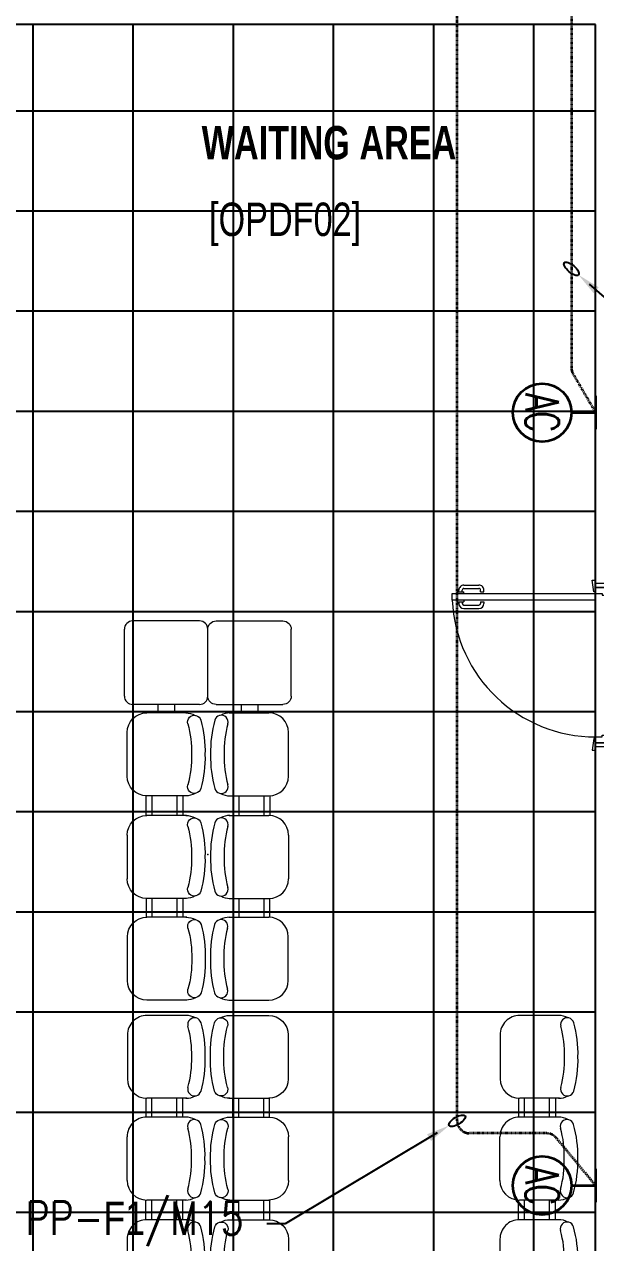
# Model space of a CAD drawing. Extents: x -178977 to 231842, y -29287 to 19916.
# Drawn here: x 1964 to 5386, y -10010 to -2710 of the extents above; entities that cross this region are included whole.
import ezdxf
from ezdxf import colors
from ezdxf.entities.mleader import LeaderData, LeaderLine
from ezdxf.enums import TextEntityAlignment as Align
from ezdxf.math import Vec2, Vec3

# ---------------------------------------------------------------- set-up
doc = ezdxf.new("R2010")
doc.units = 0
doc.header["$LTSCALE"] = 0.25
doc.linetypes.add('DASHDOT', pattern=[25.4, 12.7, -6.35, 0, -6.35])
for name, color, linetype, lineweight in [('01-First Floor-FUR$0$72_EGR_BASE_TEXT', 252, 'Continuous', 5), ('01-First Floor-FUR$0$LOADING', 253, 'Continuous', 5), ('01-First Floor-FUR$0$Wooden Joinery', 251, 'Continuous', 5), ('E-LITE-CIRC', 6, 'Continuous', 25), ('E-LITE-CLNG-CNDT', 6, 'DASHDOT', 35), ('E-POWR-CIRC-NUMB', 6, 'Continuous', 25), ('E-POWR-CLNG-CNDT', 6, 'DASHDOT', 35), ('E-POWR-WALL @ 100', 4, 'Continuous', 35)]:
    doc.layers.add(name, color=color, linetype=linetype, lineweight=lineweight)
doc.layers.add('01-First Floor-FUR$0$FALSE CEILING', color=251, linetype='Continuous')
doc.layers.add('E-POWR-IDEN', color=101, linetype='Continuous')
doc.styles.add('01-First Floor-FUR$0$X3G_ENTITY_9EC9', font='swisscl.ttf', dxfattribs={"height": 0.2})
doc.styles.add('01-First Floor-FUR$0$X3G_ENTITY_9F38', font='swisscl.ttf', dxfattribs={"height": 0.2})
doc.styles.add('DC_SIMPLEX', font='SIMPLEX.shx', dxfattribs={"width": 0.7})

# ---------------------------------------------------------------- blocks, each defined once
blk = doc.blocks.new('01-First Floor-FUR$0$A$C72370EFE')
at = {"layer": '01-First Floor-FUR$0$Wooden Joinery'}
for p, q in [((-0.05, -0.07), (-0.05, -0.16)), ((-0.03, -0.07), (-0.03, -0.16)), ((-0.01, -0.04), (-0.02, -0.04)), ((-0.01, -0.06), (-0.02, -0.06)), ((-0.01, -0.03), (-0.01, -0.07)), ((0, -0.03), (-0.01, -0.03)), ((0, -0.07), (-0.01, -0.07)), ((0.04, -0.03), (0.05, -0.03)), ((0.04, -0.07), (0.05, -0.07)), ((0.05, -0.03), (0.05, -0.07)), ((0.05, -0.04), (0.06, -0.04)), ((0.05, -0.06), (0.06, -0.06)), ((0.07, -0.07), (0.07, -0.16)), ((0.09, -0.07), (0.09, -0.16)), ((-0.01, -0.17), (-0.02, -0.17)), ((-0.01, -0.19), (-0.02, -0.19)), ((-0.01, -0.17), (-0.01, -0.19)), ((0.05, -0.17), (0.06, -0.17)), ((0.05, -0.17), (0.05, -0.19)), ((0.05, -0.19), (0.06, -0.19))]:
    blk.add_line(p, q, dxfattribs=at)
for centre, radius, start, end in [((-0.02, -0.07), 0.03, 90, 180), ((-0.02, -0.07), 0.01, 90, 180), ((0.06, -0.07), 0.03, 0, 90), ((0.06, -0.07), 0.01, 0, 90), ((-0.02, -0.16), 0.03, 180, 270), ((-0.02, -0.16), 0.01, 180, 270), ((0.06, -0.16), 0.01, 270, 0), ((0.06, -0.16), 0.03, 270, 0)]:
    blk.add_arc(centre, radius, start, end, dxfattribs=at)
blk = doc.blocks.new('01-First Floor-FUR$0$A$C5DAD61B4')
at = {"layer": '01-First Floor-FUR$0$Wooden Joinery'}
for points in [[(80, 959.1), (80, 969.1), (10, 979.1), (10, 959.1)], [(940, 959.1), (940, 969.1), (1010, 979.1), (1010, 959.1)], [(70, 859.1), (70, 849.1), (0, 839.1), (0, 859.1)], [(120, 859.1), (120, 0), (80, 0), (80, 859.1)], [(950, 859.1), (950, 849.1), (1020, 839.1), (1020, 859.1)]]:
    blk.add_lwpolyline(points, close=True, dxfattribs=at)
for points in [[(45, 859.1), (45, 959.1), (20, 959.1), (20, 859.1), (45, 859.1)], [(45, 859.1), (80, 859.1), (80, 899.1), (90, 899.1), (90, 959.1), (45, 959.1), (45, 859.1)], [(975, 859.1), (940, 859.1), (940, 899.1), (930, 899.1), (930, 959.1), (975, 959.1), (975, 859.1)], [(975, 859.1), (975, 959.1), (1000, 959.1), (1000, 859.1), (975, 859.1)]]:
    blk.add_lwpolyline(points, dxfattribs=at)
blk.add_arc((80, 859.1), 860, 272.66603, 0, dxfattribs=at)
at = {"layer": '01-First Floor-FUR$0$Wooden Joinery', "xscale": 999.9999999998854, "yscale": 999.9999999998854, "zscale": 999.9999999998854, "rotation": 180}
blk.add_blockref('01-First Floor-FUR$0$A$C72370EFE', (120, 0), dxfattribs=at)
blk = doc.blocks.new('01-First Floor-FUR$0$3 s')
at = {"layer": '01-First Floor-FUR$0$LOADING', "ltscale": 20}
for p, q in [((-699751.3, -400642.9), (-699535.1, -400642.9)), ((-699751.3, -400642.9), (-699512.7, -400642.9)), ((-699395.5, -401022.6), (-699395.5, -400760.1)), ((-699751.3, -401139.7), (-699512.7, -401139.7)), ((-699728.3, -401139.7), (-699728.3, -401257.6)), ((-699692.1, -401139.7), (-699692.1, -401257.6)), ((-699542.3, -401139.7), (-699542.3, -401257.6)), ((-699507.5, -401139.6), (-699507.5, -401257.6)), ((-699751.3, -401257.5), (-699512.7, -401257.5)), ((-699395.5, -401374.7), (-699395.5, -401637.2)), ((-699751.3, -401754.4), (-699512.7, -401754.4)), ((-699751.3, -401754.4), (-699535.1, -401754.4)), ((-699729.5, -401754.3), (-699729.5, -401867)), ((-699693.4, -401754.3), (-699693.4, -401867)), ((-699543.5, -401754.3), (-699543.5, -401867)), ((-699508.8, -401754.3), (-699508.8, -401867.1)), ((-699752.5, -401867), (-699536.4, -401867)), ((-699752.5, -401867), (-699514, -401867)), ((-699396.8, -402246.7), (-699396.8, -401984.2)), ((-699752.5, -402363.9), (-699514, -402363.9))]:
    blk.add_line(p, q, dxfattribs=at)
for centre, radius, start, end in [((-699174.6, -400871.8), 687.4, 164.36103, 181.62474), ((-699797.6, -400697.4), 40.5, 344.36103, 164.36104), ((-699746.1, -400760.1), 117.2, 90, 118.96988), ((-699512.7, -400760.1), 117.2, 0, 90), ((-699174.6, -400871.8), 606.4, 164.36103, 181.84194), ((-699174.6, -400910.8), 687.4, 178.37526, 195.63897), ((-699174.6, -400910.8), 606.4, 178.15806, 195.63897), ((-699512.7, -401022.6), 117.2, 270, 0), ((-699797.6, -401085.2), 40.5, 195.63896, 15.63897), ((-699746.1, -401022.6), 117.2, 241.03012, 270), ((-699797.6, -401312.1), 40.5, 344.36103, 164.36104), ((-699746.1, -401374.7), 117.2, 90, 118.96988), ((-699512.7, -401374.7), 117.2, 0, 90), ((-699174.6, -401486.5), 687.4, 164.36103, 181.62474), ((-699174.6, -401486.5), 606.4, 164.36103, 181.84194), ((-699174.6, -401525.5), 687.4, 178.37526, 195.63897), ((-699174.6, -401525.5), 606.4, 178.15806, 195.63897), ((-699512.7, -401637.2), 117.2, 270, 0), ((-699797.6, -401699.8), 40.5, 195.63896, 15.63897), ((-699746.1, -401637.2), 117.2, 241.03012, 270), ((-699175.9, -402096), 687.4, 164.36103, 181.62474), ((-699798.9, -401921.6), 40.5, 344.36103, 164.36104), ((-699747.3, -401984.2), 117.2, 90, 118.96988), ((-699175.9, -402096), 606.4, 164.36103, 181.84194), ((-699514, -401984.2), 117.2, 0, 90), ((-699175.9, -402135), 687.4, 178.37526, 195.63897), ((-699175.9, -402135), 606.4, 178.15806, 195.63897), ((-699798.9, -402309.3), 40.5, 195.63896, 15.63897), ((-699514, -402246.7), 117.2, 270, 0), ((-699747.3, -402246.7), 117.2, 241.03012, 270)]:
    blk.add_arc(centre, radius, start, end, dxfattribs=at)
blk = doc.blocks.new('01-First Floor-FUR$0$GF21009T-P')
for p, q in [((-0.0499, 0.4501), (-0.0499, 0.0499)), ((0.4002, 0.5), (0, 0.5)), ((0.4501, 0.4501), (0.4501, 0.0499)), ((0.4501, 0.3), (0.5001, 0.3)), ((0.4501, 0.2), (0.5001, 0.2)), ((0.4002, 0), (0, 0))]:
    blk.add_line(p, q)
for centre, start, end in [((0, 0.4501), 90, 180), ((0.4002, 0.4501), 0, 90), ((0, 0.0499), 180, 270), ((0.4002, 0.0499), 270, 0)]:
    blk.add_arc(centre, 0.0499, start, end)
blk = doc.blocks.new('01-First Floor-FUR')
at = {"layer": '01-First Floor-FUR$0$FALSE CEILING', "linetype": 'Continuous'}
for p, q in [((2015.9, -12827.2), (2015.9, -2710)), ((2615.9, -12827.2), (2615.9, -2710)), ((3215.9, -12827.2), (3215.9, -2710)), ((3815.9, -12827.2), (3815.9, -2710)), ((4415.9, -12827.2), (4415.9, -2710)), ((5015.9, -12827.2), (5015.9, -2710)), ((-1584, -3227.2), (5386, -3227.2)), ((-1584, -3827.2), (5386, -3827.2)), ((-1584, -4427.2), (5386, -4427.2)), ((-1584, -5027.2), (5386, -5027.2)), ((-1584, -5627.2), (5386, -5627.2)), ((-1584, -6227.2), (5386, -6227.2)), ((-1584, -6827.2), (5386, -6827.2)), ((-1584, -7427.2), (5386, -7427.2)), ((-1584, -8027.2), (5386, -8027.2)), ((-1584, -8627.2), (5386, -8627.2)), ((-1584, -9227.2), (5386, -9227.2)), ((-1584, -9827.2), (5386, -9827.2))]:
    blk.add_line(p, q, dxfattribs=at)
at = {"layer": '01-First Floor-FUR$0$FALSE CEILING'}
blk.add_lwpolyline([(5386, -2710), (-1584, -2710), (-1584.1, -12827.2), (5385.9, -12827.2)], close=True, dxfattribs=at)
at = {"layer": '01-First Floor-FUR$0$LOADING'}
blk.add_point((3062.7, -7684.3, -0.1), dxfattribs=at)
at = {"layer": '01-First Floor-FUR$0$LOADING', "extrusion": (3.51192e-12, 1.27212e-09, 1), "xscale": 1000, "yscale": 1000, "zscale": 1000, "rotation": 269.9999954191752}
blk.add_blockref('01-First Floor-FUR$0$GF21009T-P', (2562.7, -6334.9, -0.1), dxfattribs=at)
at = {"layer": '01-First Floor-FUR$0$LOADING', "extrusion": (-3.51192e-12, 1.27212e-09, 1), "xscale": -1000, "yscale": 1000, "zscale": 1000, "rotation": 90.00000458082476}
blk.add_blockref('01-First Floor-FUR$0$GF21009T-P', (3562.7, -6334.9, -0.1), dxfattribs=at)
at = {"layer": '01-First Floor-FUR$0$LOADING', "xscale": -1}
blk.add_blockref('01-First Floor-FUR$0$3 s', (-696815.9, 393807, -0.1), dxfattribs=at)
at = {"layer": '01-First Floor-FUR$0$LOADING'}
blk.add_blockref('01-First Floor-FUR$0$3 s', (702941.3, 393807, -0.1), dxfattribs=at)
at = {"layer": '01-First Floor-FUR$0$LOADING', "rotation": 180}
for p in [(-696815.9, -411012.2, -0.1), (-694582.8, -411012.2, -0.1)]:
    blk.add_blockref('01-First Floor-FUR$0$3 s', p, dxfattribs=at)
at = {"layer": '01-First Floor-FUR$0$LOADING', "xscale": -1, "rotation": 180}
blk.add_blockref('01-First Floor-FUR$0$3 s', (702941.3, -411012.2, -0.1), dxfattribs=at)
at = {"layer": '01-First Floor-FUR$0$Wooden Joinery', "rotation": 269.9999999999999}
blk.add_blockref('01-First Floor-FUR$0$A$C5DAD61B4', (4526.9, -6040), dxfattribs=at)
at = {"layer": '01-First Floor-FUR$0$72_EGR_BASE_TEXT', "char_height": 200, "attachment_point": 2}
for s, insert, style in [('{\\fSwis721 LtCn BT|b1|i0|c0|p34;WAITING AREA}', (3788.8, -3319, 0), '01-First Floor-FUR$0$X3G_ENTITY_9EC9'), ('[OPDF02]', (3525.7, -3778.2, 0), '01-First Floor-FUR$0$X3G_ENTITY_9F38')]:
    blk.add_mtext(s, dxfattribs=dict(at, insert=insert, style=style))
blk = doc.blocks.new('ARR0W')
at = {"color": 45}
blk.add_ellipse((0, 0), major_axis=(0.4, 0), ratio=0.4, dxfattribs=at)
at = {"color": 45, "ltscale": 0.5}
blk.add_solid([(-1.4, 0.167), (-0.4, 0), (-1.4, -0.167)], dxfattribs=at)
blk = doc.blocks.new('*U228')
for p, q in [((-1, 0), (1, 0)), ((0, -1.45), (0, 0))]:
    blk.add_line(p, q)
blk.add_circle((0, -3.2), 1.75)
at = {"layer": 'E-POWR-CIRC-NUMB', "style": 'DC_SIMPLEX', "width": 0.7, "flags": 8}
blk.add_attdef('CIRCUIT', (3.364, 5.671), '', height=2, rotation=360, dxfattribs=at)
at = {"layer": 'E-POWR-IDEN', "style": 'DC_SIMPLEX', "width": 0.7, "flags": 8}
blk.add_attdef('TYPE', text='', height=2, rotation=180, dxfattribs=at).set_placement((0, -3.2), align=Align.MIDDLE_CENTER)
blk = doc.blocks.new('*U229')
for p, q in [((-1, 0), (1, 0)), ((0, -1.45), (0, 0))]:
    blk.add_line(p, q)
blk.add_circle((0, -3.2), 1.75)
at = {"layer": 'E-POWR-CIRC-NUMB', "style": 'DC_SIMPLEX', "width": 0.7, "flags": 8}
blk.add_attdef('CIRCUIT', (3.364, 5.671), '', height=2, rotation=360, dxfattribs=at)
at = {"layer": 'E-POWR-IDEN', "style": 'DC_SIMPLEX', "width": 0.7, "flags": 8}
blk.add_attdef('TYPE', text='', height=2, rotation=180, dxfattribs=at).set_placement((0, -3.2), align=Align.MIDDLE_CENTER)

msp = doc.modelspace()

# ---------------------------------------------------------------- linework, layer by layer
at = {"layer": 'E-POWR-CLNG-CNDT'}
for points in [[(5386, -9667.7), (5150.1, -9382.1, 0.223731), (5092.3, -9354.8), (4631.4, -9354.8, -0.414214), (4556.4, -9279.8), (4556.4, -1242.3, -0.414214), (4631.4, -1167.3), (6355, -1167.3)], [(6401.5, -1200.2), (5316, -1200.2, 0.414214), (5241, -1275.2), (5241, -4767.7, 0.132855), (5251.2, -4805.5), (5386, -5036.4)]]:
    msp.add_lwpolyline(points, format="xyb", dxfattribs=at)

# ---------------------------------------------------------------- block references
at = {"layer": 'E-LITE-CLNG-CNDT'}
msp.add_blockref('01-First Floor-FUR', (0, 0), dxfattribs=at)
at = {"layer": 'E-POWR-WALL @ 100'}
ref = msp.add_blockref('*U229', (5386, -5036.4, 0), dxfattribs=dict(at, xscale=100, yscale=100, zscale=100, rotation=270))
ref.add_attrib('TYPE', 'AC', dxfattribs={"layer": 'E-POWR-IDEN', "height": 200, "rotation": 270, "style": 'DC_SIMPLEX', "width": 0.7, "flags": 8}).set_placement((5066, -5036.4, 0), align=Align.MIDDLE_CENTER)
ref = msp.add_blockref('*U228', (5386, -9667.7, 0), dxfattribs=dict(at, xscale=100, yscale=100, zscale=100, rotation=270))
ref.add_attrib('TYPE', 'AC', dxfattribs={"layer": 'E-POWR-IDEN', "height": 200, "rotation": 270, "style": 'DC_SIMPLEX', "width": 0.7, "flags": 8}).set_placement((5066, -9667.7, 0), align=Align.MIDDLE_CENTER)

# ---------------------------------------------------------------- leaders
at = {"layer": 'E-LITE-CIRC'}
ml = msp.add_multileader_mtext('Standard', dxfattribs=at)
ml.set_content('{\\Fdc_el_romans|c0;\\W0.8;TO\\Fromans|c0; \\Fsimplex|c0;PP-\\Fdc_el_romans|c0;F1\\Fsimplex|c0;/M14}', color=256, style='DC_SIMPLEX')
ml.set_leader_properties()
ml.set_arrow_properties(name='ARR0W')
ml.build(insert=Vec2(0, 0))
ml.multileader.update_dxf_attribs({"dogleg_length": 200, "arrow_head_size": 140, "scale": 100})
ctx = ml.context
ctx.base_point, ctx.scale, ctx.char_height, ctx.arrow_head_size, ctx.landing_gap_size, ctx.plane_origin, ctx.plane_x_axis, ctx.plane_y_axis = Vec3(6157.3, -4874.9, 0), 100, 200, 140, 140, Vec3(17729.6, -11391.9, 0), Vec3(1, 0.000001, 0), Vec3(-0.000001, 1, 0)
notes = []
notes.append((ctx, [(0, (1, 1, 0), (6048.5, -4874.9, 0), (1, 0.000001, 0), 108.8, [(0, [(5241, -4174.5, 0)], 0, [])])]))
ctx.mtext.insert, ctx.mtext.text_direction, ctx.mtext.rotation, ctx.mtext.flow_direction = Vec3(6297.3, -4741.5, 0), Vec3(1, 0.000001, 0), 0.000001, 5
ml = msp.add_multileader_mtext('Standard', dxfattribs=at)
ml.set_content('{\\Fdc_el_romans|c0;\\W0.8;TO\\Fromans|c0; \\Fsimplex|c0;PP-\\Fdc_el_romans|c0;F1\\Fsimplex|c0;/M15}', color=256, style='DC_SIMPLEX')
ml.set_leader_properties()
ml.set_arrow_properties(name='ARR0W')
ml.build(insert=Vec2(0, 0))
ml.multileader.update_dxf_attribs({"dogleg_length": 200, "arrow_head_size": 140, "scale": 100})
ctx = ml.context
ctx.base_point, ctx.scale, ctx.char_height, ctx.arrow_head_size, ctx.landing_gap_size, ctx.plane_origin, ctx.plane_x_axis, ctx.plane_y_axis = Vec3(1315.7, -9897, 0), 100, 200, 140, 140, Vec3(17729.6, -16023.1, 0), Vec3(1, 0.000001, 0), Vec3(-0.000001, 1, 0)
ctx.text_align_type = 2
notes.append((ctx, [(1, (1, 1, 0), (3525.5, -9896.9, 0), (-1, -0.000001, 0), 108.8, [(0, [(4556.4, -9279.8, 0)], 0, [])])]))
ctx.mtext.insert, ctx.mtext.text_direction, ctx.mtext.rotation, ctx.mtext.alignment, ctx.mtext.flow_direction = Vec3(3276.7, -9763.6, 0), Vec3(1, 0.000001, 0), 0.000001, 3, 5
for ctx, leaders in notes:
    for number, flags, end, landing, length, lines in leaders:
        leader = LeaderData()
        leader.index, (leader.has_last_leader_line, leader.has_dogleg_vector, leader.attachment_direction) = number, flags
        leader.last_leader_point, leader.dogleg_vector, leader.dogleg_length = Vec3(end), Vec3(landing), length
        for number, points, colour, breaks in lines:
            line = LeaderLine()
            line.index, line.vertices, line.color, line.breaks = number, Vec3.list(points), colors.encode_raw_color(colour), breaks
            leader.lines.append(line)
        ctx.leaders.append(leader)

doc.saveas('drawing.dxf')
